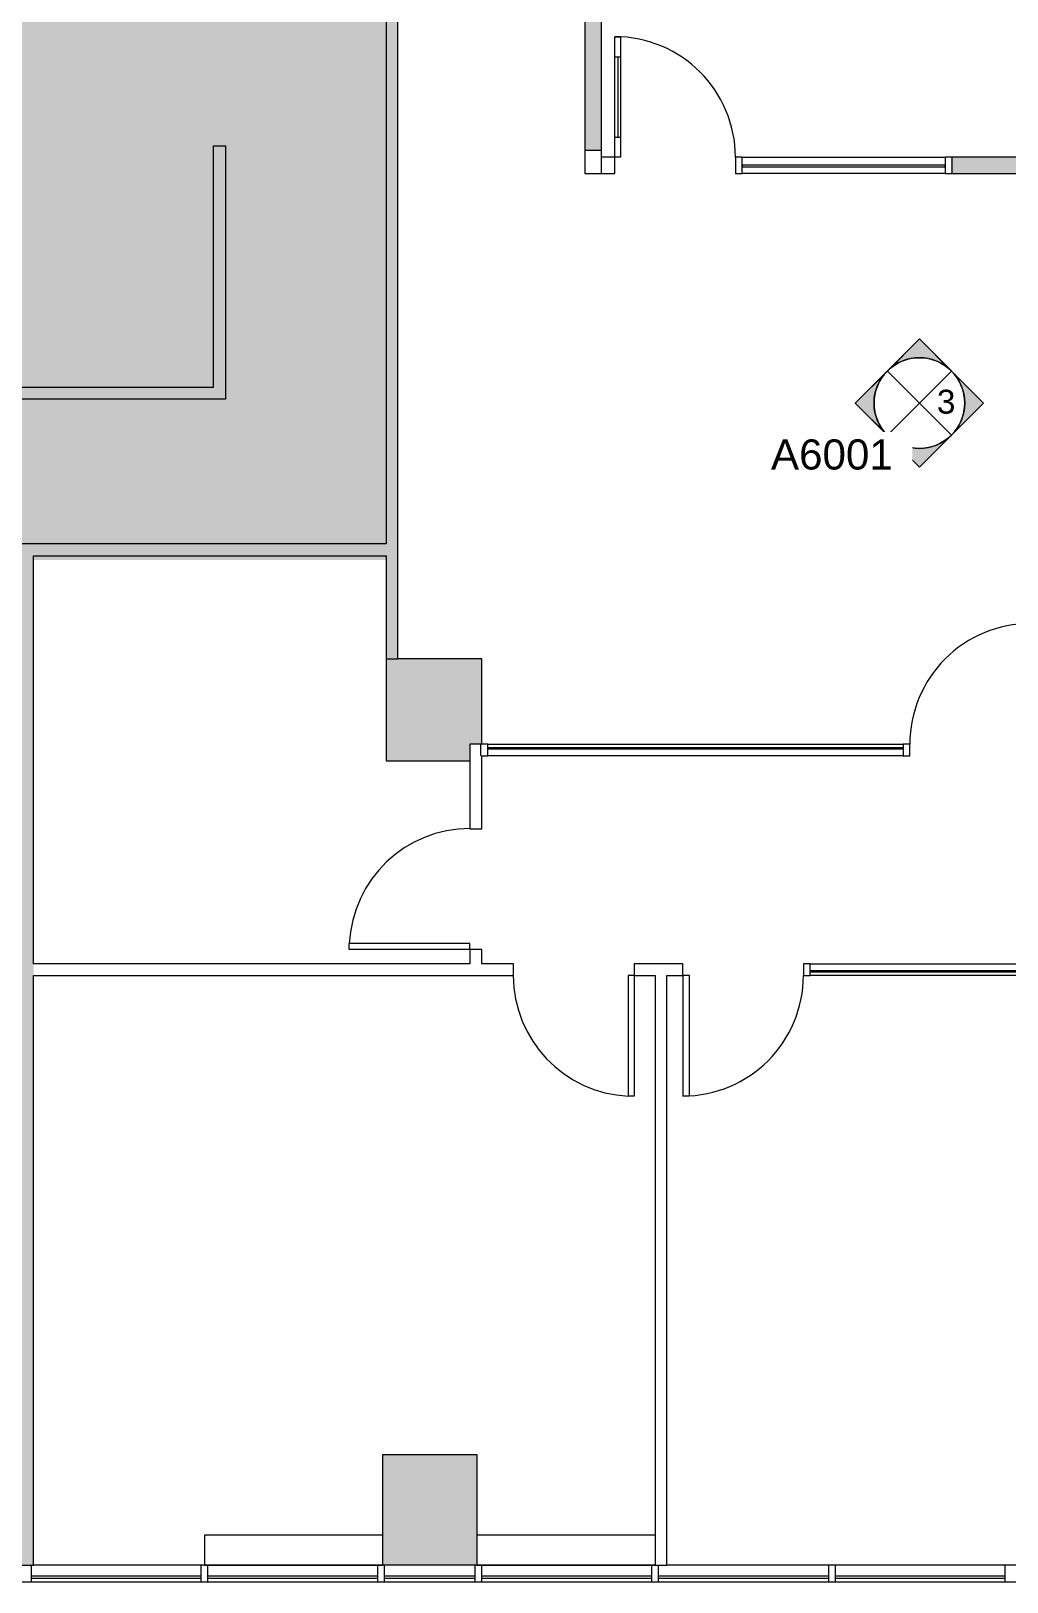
# Model space of a CAD drawing. Header units: inches. Extents: x 41 to 2552, y -541 to 533.
# Drawn here: x 934.6 to 1225.8, y -541 to -78.2 of the extents above; entities that cross this region are included whole.
import ezdxf

# ---------------------------------------------------------------- set-up
doc = ezdxf.new("R2010")
doc.units = ezdxf.units.IN
doc.header["$MEASUREMENT"] = 0
for name, color, linetype, lineweight in [('A-DETL-GENF', 92, 'Continuous', 9), ('A-DOOR', 31, 'Continuous', 9), ('A-DOOR-FRAM', 31, 'Continuous', 9), ('A-DOOR-GLAZ', 31, 'Continuous', 9), ('A-GLAZ', 151, 'Continuous', 9), ('A-GLAZ-EXST', 7, 'Continuous', 9), ('A-WALL-PATT', 111, 'Continuous', 13), ('Bb-col', 7, 'Continuous', 9), ('Bb-cor', 7, 'Continuous', 9), ('BB-Wall', 7, 'Continuous', 9), ('CAD background - for revit_dwg', 8, 'Continuous', 9), ('G-ANNO-SYMB', 111, 'Continuous', 9), ('I-WALL', 2, 'Continuous', 13), ('Mullion', 7, 'Continuous', 9)]:
    doc.layers.add(name, color=color, linetype=linetype, lineweight=lineweight)
doc.styles.add('Arial_1', font='arial.ttf', dxfattribs={"height": 9})
doc.styles.add('Arial_2', font='arial.ttf', dxfattribs={"height": 7.125})

# ---------------------------------------------------------------- blocks, each defined once
blk = doc.blocks.new('Single-Flush - 36_ x 96_-1570086-New Construction - Partition Plan')
at = {"layer": 'A-DOOR', "color": 250, "lineweight": 20}
for p, q in [((16.25, -1.75), (16.25, -37.77)), ((18, -1.75), (16.25, -1.75)), ((18, -1.75), (18, -37.77)), ((18, -37.77), (16.25, -37.77))]:
    blk.add_line(p, q, dxfattribs=at)
at = {"layer": 'A-DOOR'}
blk.add_arc((18, -1.75), 36.07, 180, 267.2188, dxfattribs=at)
blk = doc.blocks.new('Single-Flush - With Sidelight - 36_ x 96_-1747744-New Construction - Partition Plan')
at = {"layer": 'A-DOOR', "color": 250, "lineweight": 20}
for p, q in [((-16, -1.75), (-18, -1.75)), ((-18, -1.75), (-18, -37.75)), ((-16, -37.75), (-16, -1.75)), ((-16, -37.75), (-18, -37.75))]:
    blk.add_line(p, q, dxfattribs=at)
at = {"layer": 'A-DOOR'}
blk.add_arc((-18, -1.75), 36, 270, 0, dxfattribs=at)
at = {"layer": 'A-DOOR-FRAM', "color": 250, "lineweight": 20}
blk.add_line((132.27, 1.75), (132.27, -1.75), dxfattribs=at)
at = {"layer": 'A-GLAZ', "color": 250, "lineweight": 20}
for p, q in [((20, -0.75), (20, -0.25)), ((20, -0.25), (130.27, -0.25)), ((130.27, -0.75), (20, -0.75)), ((130.27, -0.25), (130.27, -0.75))]:
    blk.add_line(p, q, dxfattribs=at)
blk = doc.blocks.new('Single-Flush - With Sidelight - 36_ x 96_-1748850-New Construction - Partition Plan')
at = {"layer": 'A-DOOR', "color": 250, "lineweight": 20}
for p, q in [((-16, -1.75), (-18, -1.75)), ((-18, -1.75), (-18, -37.75)), ((-16, -37.75), (-16, -1.75)), ((-16, -37.75), (-18, -37.75))]:
    blk.add_line(p, q, dxfattribs=at)
at = {"layer": 'A-DOOR'}
blk.add_arc((-18, -1.75), 36, 270, 0, dxfattribs=at)
at = {"layer": 'A-DOOR-FRAM', "color": 250, "lineweight": 20}
blk.add_line((145.97, 1.75), (145.97, -1.75), dxfattribs=at)
at = {"layer": 'A-GLAZ', "color": 250, "lineweight": 20}
for p, q in [((20, -0.75), (20, -0.25)), ((20, -0.25), (143.97, -0.25)), ((143.97, -0.75), (20, -0.75)), ((143.97, -0.25), (143.97, -0.75))]:
    blk.add_line(p, q, dxfattribs=at)
blk = doc.blocks.new('Single-Flush - With Full Vision Kit _ Sidelight - 36_ x 84_-1747328-New Construction - Partition Plan')
at = {"layer": 'A-DOOR'}
for p, q in [((-18.01, 38.44), (-16.26, 38.44)), ((-18.01, 2.44), (-18.01, 38.44)), ((-16.26, 38.44), (-16.26, 2.44)), ((-16.26, 2.44), (-18.01, 2.44))]:
    blk.add_line(p, q, dxfattribs=at)
at = {"layer": 'A-DOOR', "color": 250, "lineweight": 20}
for p, q in [((-18.01, 32.44), (-16.26, 32.44)), ((-18.01, 8.44), (-16.26, 8.44))]:
    blk.add_line(p, q, dxfattribs=at)
at = {"layer": 'A-DOOR'}
blk.add_arc((-18.01, 2.44), 36, 360, 90, dxfattribs=at)
at = {"layer": 'A-DOOR-FRAM', "color": 250, "lineweight": 20}
blk.add_line((82.62, 2.44), (82.62, -2.44), dxfattribs=at)
at = {"layer": 'A-DOOR-GLAZ', "color": 250, "lineweight": 20}
blk.add_line((-17.14, 32.44), (-17.14, 8.44), dxfattribs=at)
at = {"layer": 'A-GLAZ', "color": 250, "lineweight": 20}
for p, q in [((80.62, 0.06), (19.99, 0.06)), ((19.99, 0.06), (19.99, -0.44)), ((80.62, -0.44), (80.62, 0.06)), ((19.99, -0.44), (80.62, -0.44))]:
    blk.add_line(p, q, dxfattribs=at)
blk = doc.blocks.new('CAD background - for revit_dwg-1564186-New Construction - Partition Plan')
at = {"lineweight": 9}
h = blk.add_hatch(color=256, dxfattribs=at)
h.paths.add_polyline_path([(245.5, 5), (273.5, 5), (273.5, 38), (245.5, 38)], flags=0)
h.paths.add_polyline_path([(1713.13, 5), (1713.5, 5), (1713.5, 38), (1685.5, 38), (1685.5, 5), (1709.63, 5)], flags=0)
h.paths.add_polyline_path([(1925.5, 5), (1953.5, 5), (1953.5, 38), (1925.5, 38)], flags=0)
h.paths.add_polyline_path([(485.5, 5), (513.5, 5), (513.5, 38), (485.5, 38)], flags=0)
h.paths.add_polyline_path([(1233.5, 5), (1233.5, 38), (1205.5, 38), (1205.5, 5), (1230, 5)], flags=0)
h.paths.add_polyline_path([(2166, 5), (2194, 5), (2194, 33), (2166, 33)], flags=0)
h.paths.add_polyline_path([(1445.5, 5), (1473.5, 5), (1473.5, 38), (1445.5, 38)], flags=0)
h.paths.add_polyline_path([(969, 5), (993.5, 5), (993.5, 38), (965.5, 38), (965.5, 5)], flags=0)
h.paths.add_polyline_path([(725.5, 5), (753.5, 5), (753.5, 38), (725.5, 38)], flags=0)
h.paths.add_polyline_path([(726.5, 245), (751.5, 245), (751.5, 250), (755, 250), (755, 275.5), (726.5, 275.5)], flags=0)
h.paths.add_polyline_path([(2161, 245.5), (2194, 245.5), (2194, 273.5), (2161, 273.5)], flags=0)
h.paths.add_polyline_path([(38, 245.5), (38, 273.5), (5, 273.5), (5, 245.5)], flags=0)
h.paths.add_polyline_path([(1208.75, 246.5), (1232.5, 246.5), (1232.5, 272.25), (1208.75, 272.25), (1208.75, 248)], flags=0)
h.paths.add_polyline_path([(486.5, 246.5), (512.5, 246.5), (512.5, 272.5), (486.5, 272.5)], flags=0)
h.paths.add_polyline_path([(1709, 246.5), (1712.5, 246.5), (1712.5, 272.5), (1686.5, 272.5), (1686.5, 246.5), (1690, 246.5)], flags=0)
h.paths.add_polyline_path([(1947, 246.5), (1952.5, 246.5), (1952.5, 272.5), (1891.5, 272.5), (1891.5, 246.5), (1945.82, 246.5)], flags=0)
h.paths.add_polyline_path([(1448.23, 246.5), (1472.5, 246.5), (1472.5, 272.5), (1446.5, 272.5), (1446.5, 246.5)], flags=0)
h.paths.add_polyline_path([(1017.56, 250), (1022, 250), (1022, 272.5), (970, 272.5), (970, 250), (999, 250)], flags=0)
h.paths.add_polyline_path([(5, 485.5), (38, 485.5), (38, 513.5), (5, 513.5)], flags=0)
h.paths.add_polyline_path([(2194, 485.5), (2194, 513.5), (2161, 513.5), (2161, 485.5)], flags=0)
h.paths.add_polyline_path([(1943.5, 486.5), (1952.5, 486.5), (1952.5, 512.5), (1926.5, 512.5), (1926.5, 486.5)], flags=0)
h.paths.add_polyline_path([(1690, 486.5), (1712.5, 486.5), (1712.5, 512.5), (1686.5, 512.5), (1686.5, 486.5)], flags=0)
h.paths.add_polyline_path([(486.5, 486.5), (512.5, 486.5), (512.5, 512.5), (486.5, 512.5)], flags=0)
h.paths.add_polyline_path([(1454.52, 486.5), (1476.77, 486.5), (1476.77, 512.5), (1450.77, 512.5), (1450.77, 486.5), (1451.02, 486.5)], flags=0)
h.paths.add_polyline_path([(272.5, 486.5), (272.5, 512.5), (246.5, 512.5), (246.5, 486.5)], flags=0)
h.paths.add_polyline_path([(730, 486.5), (752.5, 486.5), (752.5, 512.5), (726.5, 512.5), (726.5, 486.5)], flags=0)
h.paths.add_polyline_path([(38, 725.5), (38, 753.5), (5, 753.5), (5, 725.5)], flags=0)
h.paths.add_polyline_path([(2194, 725.5), (2194, 753.5), (2161, 753.5), (2161, 725.5)], flags=0)
h.paths.add_polyline_path([(726.5, 726.5), (752.5, 726.5), (752.5, 752.5), (726.5, 752.5)], flags=0)
h.paths.add_polyline_path([(1926.5, 726.5), (1952.5, 726.5), (1952.5, 752.5), (1926.5, 752.5)], flags=0)
h.paths.add_polyline_path([(1686.5, 726.5), (1712.5, 726.5), (1712.5, 752.5), (1686.5, 752.5)], flags=0)
h.paths.add_polyline_path([(1476.77, 726.5), (1476.77, 752.5), (1450.77, 752.5), (1450.77, 726.5), (1472.5, 726.5)], flags=0)
h.paths.add_polyline_path([(246.5, 726.5), (272.5, 726.5), (272.5, 752.5), (246.5, 752.5)], flags=0)
h.paths.add_polyline_path([(486.5, 726.5), (512.5, 726.5), (512.5, 752.5), (486.5, 752.5)], flags=0)
h.paths.add_polyline_path([(2161, 965.5), (2194, 965.5), (2194, 993.5), (2161, 993.5), (2161, 988)], flags=0)
h.paths.add_polyline_path([(38, 965.5), (38, 993.5), (5, 993.5), (5, 965.5)], flags=0)
h.paths.add_polyline_path([(728.81, 966.5), (752.5, 966.5), (752.5, 992.5), (728.81, 992.5), (728.81, 991)], flags=0)
h.paths.add_polyline_path([(1232.5, 966.5), (1232.5, 992.5), (1206.5, 992.5), (1206.5, 966.5)], flags=0)
h.paths.add_polyline_path([(1472.5, 966.5), (1472.5, 992.5), (1446.5, 992.5), (1446.5, 966.5)], flags=0)
h.paths.add_polyline_path([(1952.5, 966.5), (1952.5, 992.5), (1926.5, 992.5), (1926.5, 966.5)], flags=0)
h.paths.add_polyline_path([(486.5, 966.5), (512.5, 966.5), (512.5, 992.5), (486.5, 992.5)], flags=0)
h.paths.add_polyline_path([(966.5, 966.5), (992.5, 966.5), (992.5, 992.5), (966.5, 992.5), (966.5, 988)], flags=0)
h.paths.add_polyline_path([(1712.5, 966.5), (1712.5, 992.5), (1686.5, 992.5), (1686.5, 966.5)], flags=0)
h.paths.add_polyline_path([(246.5, 966.5), (272.5, 966.5), (272.5, 992.5), (246.5, 992.5)], flags=0)
at = {"layer": 'A-GLAZ-EXST'}
for p, q in [((620.5, 1.87), (671.25, 1.87)), ((620.5, 1.12), (671.25, 1.12)), ((673.25, 1.87), (724, 1.87)), ((673.25, 1.12), (724, 1.12)), ((726, 1.87), (753, 1.87)), ((726, 1.12), (753, 1.12)), ((755, 1.87), (805.75, 1.87)), ((755, 1.12), (805.75, 1.12)), ((807.75, 1.87), (858.5, 1.87)), ((807.75, 1.12), (858.5, 1.12)), ((860.5, 1.87), (911.25, 1.87)), ((860.5, 1.12), (911.25, 1.12))]:
    blk.add_line(p, q, dxfattribs=at)
at = {"layer": 'Bb-col', "flags": 128}
for points in [[(726.5, 275.5), (726.5, 245), (751.5, 245)], [(755, 250), (755, 275.5), (730, 275.5)]]:
    blk.add_lwpolyline(points, dxfattribs=at)
blk.add_lwpolyline([(725.5, 5), (725.5, 38), (753.5, 38), (753.5, 5)], close=True, dxfattribs=at)
at = {"layer": 'Bb-cor'}
for p, q in [((806.75, 14), (753.5, 14)), ((806.75, 5), (621.25, 5)), ((1098, 5), (810.25, 5))]:
    blk.add_line(p, q, dxfattribs=at)
at = {"layer": 'Bb-cor', "flags": 128}
for points in [[(0, 1074.23), (0, 0), (2199, 0), (2199, 1074.23)], [(753.5, 14), (753.5, 5), (806.75, 5)]]:
    blk.add_lwpolyline(points, dxfattribs=at)
blk.add_lwpolyline([(672.25, 14), (672.25, 5), (725.5, 5), (725.5, 14)], close=True, dxfattribs=at)
at = {"layer": 'BB-Wall', "flags": 128}
blk.add_lwpolyline([(678.5, 353), (475.5, 353), (475.5, 356.5), (675, 356.5), (675, 428.5), (678.5, 428.5)], close=True, dxfattribs=at)
at = {"layer": 'Mullion'}
for p, q in [((620.5, 5), (620.5, 0)), ((671.25, 0), (671.25, 5)), ((673.25, 0), (673.25, 5)), ((724, 0), (724, 5)), ((726, 0), (726, 5)), ((753, 0), (753, 5)), ((755, 0), (755, 5)), ((805.75, 0), (805.75, 5)), ((807.75, 0), (807.75, 5)), ((858.5, 5), (858.5, 0)), ((860.5, 5), (860.5, 0)), ((911.25, 0), (911.25, 5))]:
    blk.add_line(p, q, dxfattribs=at)
blk = doc.blocks.new('Elevation - Interiors-59324-New Construction - Partition Plan')
at = {"layer": 'G-ANNO-SYMB'}
h = blk.add_hatch(color=256, dxfattribs=at)
edge = h.paths.add_edge_path(flags=0)
edge.add_line((-0.0996, 0.0996), (0, 0.1992))
edge.add_line((0, 0.1992), (0.0996, 0.0996))
edge.add_arc((0, 0), 0.1409, 45, 135)
h = blk.add_hatch(color=256, dxfattribs=at)
edge = h.paths.add_edge_path(flags=0)
edge.add_line((-0.1992, 0), (-0.0996, 0.0996))
edge.add_arc((0, 0), 0.1409, 135, 225)
edge.add_line((-0.0996, -0.0996), (-0.1992, 0))
h = blk.add_hatch(color=256, dxfattribs=at)
edge = h.paths.add_edge_path(flags=0)
edge.add_line((0.1992, 0), (0.0996, -0.0996))
edge.add_arc((0, 0), 0.1409, 315, 405)
edge.add_line((0.0996, 0.0996), (0.1992, 0))
h = blk.add_hatch(color=256, dxfattribs=at)
edge = h.paths.add_edge_path(flags=0)
edge.add_arc((0, 0), 0.1409, 225, 315)
edge.add_line((0.0996, -0.0996), (0, -0.1992))
edge.add_line((0, -0.1992), (-0.0996, -0.0996))
for p, q in [((0, 0.1992), (-0.1992, 0)), ((0, 0.1992), (-0.0996, 0.0996)), ((0.1992, 0), (0, 0.1992)), ((0.0996, 0.0996), (0, 0.1992)), ((-0.0996, 0.0996), (-0.1992, 0)), ((-0.0996, 0.0996), (0.0996, -0.0996)), ((0.0996, 0.0996), (-0.0996, -0.0996)), ((0, 0), (-0.0996, 0.0996)), ((-0.0996, 0.0996), (0, 0)), ((0.0996, 0.0996), (0, 0)), ((0, 0), (0.0996, 0.0996)), ((0.1992, 0), (0.0996, 0.0996)), ((0, -0.1992), (0.1992, 0)), ((-0.1992, 0), (0, -0.1992)), ((-0.1992, 0), (-0.0996, -0.0996)), ((-0.0996, -0.0996), (0, 0)), ((0, 0), (-0.0996, -0.0996)), ((0, 0), (0.0996, -0.0996)), ((0.0996, -0.0996), (0, 0)), ((0.0996, -0.0996), (0.1992, 0)), ((-0.0996, -0.0996), (0, -0.1992)), ((0, -0.1992), (0.0996, -0.0996))]:
    blk.add_line(p, q, dxfattribs=at)
blk.add_circle((0, 0), 0.1409, dxfattribs=at)
for start, end in [(135, 225), (135, 225), (45, 135), (45, 135), (315, 45), (315, 45), (225, 315), (225, 315)]:
    blk.add_arc((0, 0), 0.1409, start, end, dxfattribs=at)
blk = doc.blocks.new('Elevation - Triangle - 51_256_-58624-New Construction - Partition Plan')
at = {"layer": 'G-ANNO-SYMB'}
for p, q in [((0, 0.0996), (-0.0996, 0)), ((0.0996, 0), (0, 0.0996))]:
    blk.add_line(p, q, dxfattribs=at)

msp = doc.modelspace()

# ---------------------------------------------------------------- hatches: boundary and pattern name
at = {"layer": 'A-DETL-GENF'}
h = msp.add_hatch(color=9, dxfattribs=at)
h.paths.add_polyline_path([(352.06, -536.01), (559.56, -536.01), (559.56, -503.01), (587.56, -503.01), (587.56, -536.01), (799.56, -536.01), (799.56, -503.01), (827.56, -503.01), (827.56, -536.01), (931.81, -536.01), (931.81, -231.26), (1040.56, -231.26), (1040.56, -28.51), (1066.56, -28.51), (1066.56, -51.01), (1105.38, -51.01), (1105.38, -7.01), (1109.38, -7.01), (1109.38, 64.99), (1105.38, 64.99), (1105.38, 211.8), (1109.38, 211.8), (1109.38, 247.8), (1105.38, 247.8), (1105.38, 349.8), (1109.38, 349.8), (1109.38, 354.11), (858.88, 354.11), (858.88, 415.99), (982.88, 415.99), (982.88, 449.99), (1042.88, 449.99), (1042.88, 451.49), (1066.56, 451.49), (1066.56, 425.49), (1042.88, 425.49), (1042.88, 415.99), (1109.38, 415.99), (1109.38, 455.99), (1195.38, 455.99), (1195.38, 415.99), (1699.84, 415.99), (1699.84, 425.49), (1760.56, 425.49), (1760.56, 451.49), (1786.56, 451.49), (1786.56, 425.49), (1789.84, 425.49), (1789.84, 446.99), (1849.84, 446.99), (1849.84, 320.99), (1764.84, 320.99), (1764.84, 211.49), (1790.84, 211.49), (1790.84, 185.49), (1764.84, 185.49), (1764.84, 39.49), (1797.06, 39.49), (1797.06, -39.76), (2000.56, -39.76), (2000.56, -28.51), (2026.56, -28.51), (2026.56, -39.76), (2240.56, -39.76), (2240.56, -28.51), (2266.56, -28.51), (2266.56, -39.76), (2475.06, -39.76), (2475.06, -27.51), (2508.06, -27.51), (2508.06, 184.49), (2475.06, 184.49), (2475.06, 212.49), (2508.06, 212.49), (2508.06, 424.49), (2475.06, 424.49), (2475.06, 452.49), (2508.06, 452.49), (2508.06, 533.22), (319.06, 533.22), (319.06, 452.49), (352.06, 452.49), (352.06, 424.49), (319.06, 424.49), (319.06, 212.49), (352.06, 212.49), (352.06, 184.49), (319.06, 184.49), (319.06, -27.51), (352.06, -27.51), (352.06, -55.51), (319.06, -55.51), (319.06, -267.51), (352.06, -267.51), (352.06, -295.51), (319.06, -295.51), (319.06, -536.01)], flags=0)
h.paths.add_polyline_path([(800.56, -294.51), (800.56, -268.51), (826.56, -268.51), (826.56, -294.51), (812.93, -294.51)], flags=0)
h.paths.add_polyline_path([(1040.56, -236.01), (1040.56, -234.76), (935.31, -234.76), (935.31, -236.01), (936.56, -236.01)], flags=0)
h.paths.add_polyline_path([(800.56, -54.51), (800.56, -28.51), (826.56, -28.51), (826.56, -54.51)], flags=0)
h.paths.add_polyline_path([(560.56, -54.51), (560.56, -28.51), (586.56, -28.51), (586.56, -54.51)], flags=0)
h.paths.add_polyline_path([(1692.34, -53.89), (1692.34, 354.11), (1586.4, 354.11), (1586.4, 343.11), (1651.46, 343.11), (1651.46, 302.05), (1525.4, 302.05), (1525.4, 354.11), (1209.4, 354.11), (1209.4, -53.89), (1513.4, -53.89), (1513.4, -41.89), (1485.65, -41.89), (1485.65, 8.11), (1625.4, 8.11), (1625.4, -49.89), (1594.4, -49.89), (1594.4, -41.89), (1567.4, -41.89), (1567.4, -53.89), (1691.21, -53.89)], flags=0)
h.paths.add_polyline_path([(1066.56, 185.49), (1040.56, 185.49), (1040.56, 211.49), (1066.56, 211.49)], flags=0)
h.paths.add_polyline_path([(560.56, 185.49), (560.56, 211.49), (586.56, 211.49), (586.56, 185.49)], flags=0)
h.paths.add_polyline_path([(2240.56, 185.49), (2240.56, 211.49), (2266.56, 211.49), (2266.56, 185.49)], flags=0)
h.paths.add_polyline_path([(2000.56, 185.49), (2000.56, 211.49), (2026.56, 211.49), (2026.56, 185.49)], flags=0)
h.paths.add_polyline_path([(800.56, 185.49), (800.56, 211.49), (826.56, 211.49), (826.56, 185.49)], flags=0)
h.paths.add_polyline_path([(2000.56, 425.49), (2000.56, 451.49), (2026.56, 451.49), (2026.56, 425.49)], flags=0)
h.paths.add_polyline_path([(800.56, 425.49), (800.56, 451.49), (826.56, 451.49), (826.56, 425.49)], flags=0)
h.paths.add_polyline_path([(1280.56, 425.49), (1280.56, 451.49), (1306.56, 451.49), (1306.56, 425.49)], flags=0)
h.paths.add_polyline_path([(2266.56, 425.49), (2240.56, 425.49), (2240.56, 451.49), (2266.56, 451.49), (2266.56, 446.99)], flags=0)
h.paths.add_polyline_path([(560.56, 425.49), (560.56, 451.49), (586.56, 451.49), (586.56, 425.49)], flags=0)
h.paths.add_polyline_path([(1520.56, 425.49), (1520.56, 451.49), (1546.56, 451.49), (1546.56, 425.49), (1525.4, 425.49)], flags=0)
at = {"layer": 'A-WALL-PATT'}
for points in [[(1040.56, -265.51), (1044.06, -265.51), (1044.06, -54.51), (1040.56, -54.51), (1040.56, -234.76)], [(1104.69, -113.76), (1104.69, -54.51), (1099.81, -54.51), (1099.81, -113.76)], [(1513.49, -120.76), (1625.06, -120.76), (1625.06, -115.89), (1209.13, -115.89), (1209.13, -120.76), (1512.56, -120.76)], [(931.81, -536.01), (935.31, -536.01), (935.31, -231.26), (931.81, -231.26), (931.81, -313.17)], [(1040.56, -234.76), (1040.56, -231.26), (935.31, -231.26), (935.31, -234.76)]]:
    msp.add_hatch(color=8, dxfattribs=at).paths.add_polyline_path(points, flags=0)

# ---------------------------------------------------------------- linework, layer by layer
at = {"layer": 'I-WALL', "color": 250, "lineweight": 20}
for p, q in [((1040.56, -54.51), (1040.56, -231.26)), ((1044.06, -265.51), (1044.06, -54.51)), ((1099.81, -54.51), (1099.81, -120.76)), ((1104.69, -54.51), (1104.69, -120.76)), ((1099.81, -113.76), (1104.69, -113.76)), ((1108.77, -115.89), (1104.69, -115.89)), ((1108.77, -120.76), (1108.77, -115.89)), ((1146.77, -115.89), (1144.77, -115.89)), ((1144.77, -115.89), (1144.77, -120.76)), ((1146.77, -120.76), (1146.77, -115.89)), ((1622.63, -115.89), (1207.39, -115.89)), ((1207.39, -115.89), (1207.39, -120.76)), ((1099.81, -120.76), (1108.77, -120.76)), ((1144.77, -120.76), (1146.77, -120.76)), ((1207.39, -120.76), (1249.81, -120.76)), ((1040.56, -231.26), (931.81, -231.26)), ((935.31, -356.51), (935.31, -234.76)), ((935.31, -234.76), (1040.56, -234.76)), ((1040.56, -234.76), (1040.56, -265.51)), ((1040.56, -265.51), (1044.06, -265.51)), ((1065.56, -291.01), (1065.56, -316.26)), ((1070.84, -291.01), (1065.56, -291.01)), ((1070.84, -294.51), (1070.84, -291.01)), ((1196.81, -291.01), (1194.81, -291.01)), ((1194.81, -291.01), (1194.81, -294.51)), ((1196.81, -294.51), (1196.81, -291.01)), ((1069.06, -294.51), (1070.84, -294.51)), ((1069.06, -316.26), (1069.06, -294.51)), ((1194.81, -294.51), (1196.81, -294.51)), ((1065.56, -316.26), (1069.06, -316.26)), ((1065.56, -352.26), (1065.56, -356.51)), ((1069.06, -352.26), (1065.56, -352.26)), ((1069.06, -356.51), (1069.06, -352.26)), ((1065.56, -356.51), (935.31, -356.51)), ((935.31, -536.01), (935.31, -360.01)), ((935.31, -360.01), (1078.56, -360.01)), ((1078.56, -356.51), (1069.06, -356.51)), ((1078.56, -360.01), (1078.56, -356.51)), ((1129.06, -356.51), (1114.56, -356.51)), ((1114.56, -356.51), (1114.56, -360.01)), ((1114.56, -360.01), (1120.81, -360.01)), ((1120.81, -360.01), (1120.81, -536.01)), ((1124.31, -360.01), (1129.06, -360.01)), ((1124.31, -536.01), (1124.31, -360.01)), ((1129.06, -360.01), (1129.06, -356.51)), ((1167.06, -356.51), (1165.06, -356.51)), ((1165.06, -356.51), (1165.06, -360.01)), ((1165.06, -360.01), (1167.06, -360.01)), ((1167.06, -360.01), (1167.06, -356.51)), ((931.81, -536.01), (935.31, -536.01)), ((1120.81, -536.01), (1124.31, -536.01))]:
    msp.add_line(p, q, dxfattribs=at)
at = {"layer": 'I-WALL'}
for p, q in [((1146.77, -115.89), (1207.39, -115.89)), ((1207.39, -120.76), (1146.77, -120.76)), ((1070.84, -291.01), (1194.81, -291.01)), ((1194.81, -294.51), (1070.84, -294.51)), ((1167.06, -356.51), (1277.33, -356.51)), ((1277.33, -360.01), (1167.06, -360.01))]:
    msp.add_line(p, q, dxfattribs=at)

# ---------------------------------------------------------------- block references
at = {"layer": 'A-DOOR', "lineweight": 13}
for name, p in [('Single-Flush - With Full Vision Kit _ Sidelight - 36_ x 84_-1747328-New Construction - Partition Plan', (1126.78, -118.33)), ('Single-Flush - 36_ x 96_-1570086-New Construction - Partition Plan', (1096.56, -358.26)), ('Single-Flush - With Sidelight - 36_ x 96_-1747744-New Construction - Partition Plan', (1147.06, -358.26))]:
    msp.add_blockref(name, p, dxfattribs=at)
for name, p, rotation in [('Single-Flush - With Sidelight - 36_ x 96_-1748850-New Construction - Partition Plan', (1214.81, -292.76), 180), ('Single-Flush - 36_ x 96_-1570086-New Construction - Partition Plan', (1067.31, -334.26), 269.9999999999999)]:
    msp.add_blockref(name, p, dxfattribs=dict(at, rotation=rotation))
at = {"layer": 'CAD background - for revit_dwg', "color": 7}
msp.add_blockref('CAD background - for revit_dwg-1564186-New Construction - Partition Plan', (314.06, -541.01), dxfattribs=at)
at = {"layer": 'G-ANNO-SYMB', "xscale": 95.99999999999994, "yscale": 95.99999999999994, "zscale": 95.99999999999994}
msp.add_blockref('Elevation - Interiors-59324-New Construction - Partition Plan', (1199.67, -189.22), dxfattribs=at)
at = {"layer": 'G-ANNO-SYMB', "extrusion": (0, 0, -1), "xscale": 95.99999999999994, "yscale": 95.99999999999994, "zscale": 95.99999999999994, "rotation": 90.00000000000064}
msp.add_blockref('Elevation - Triangle - 51_256_-58624-New Construction - Partition Plan', (-1209.23, -189.22), dxfattribs=at)

# ---------------------------------------------------------------- texts
at = {"layer": 'G-ANNO-SYMB', "insert": (1207.66, -185.25), "char_height": 7.12, "width": 6.6294, "attachment_point": 2, "line_spacing_factor": 0.941778, "style": 'Arial_2'}
msp.add_mtext('3', dxfattribs=at)

# ---------------------------------------------------------------- next in the draw order: texts
at = {"layer": 'G-ANNO-SYMB', "insert": (1173.56, -200.06), "char_height": 9, "width": 43.5237, "attachment_point": 2, "line_spacing_factor": 0.941778, "style": 'Arial_1', "bg_fill": 3, "box_fill_scale": 1.25, "bg_fill_color": 256, "bg_fill_true_color": 13158600, "bg_fill_transparency": 0}
msp.add_mtext('A6001', dxfattribs=at)

doc.saveas('drawing.dxf')
